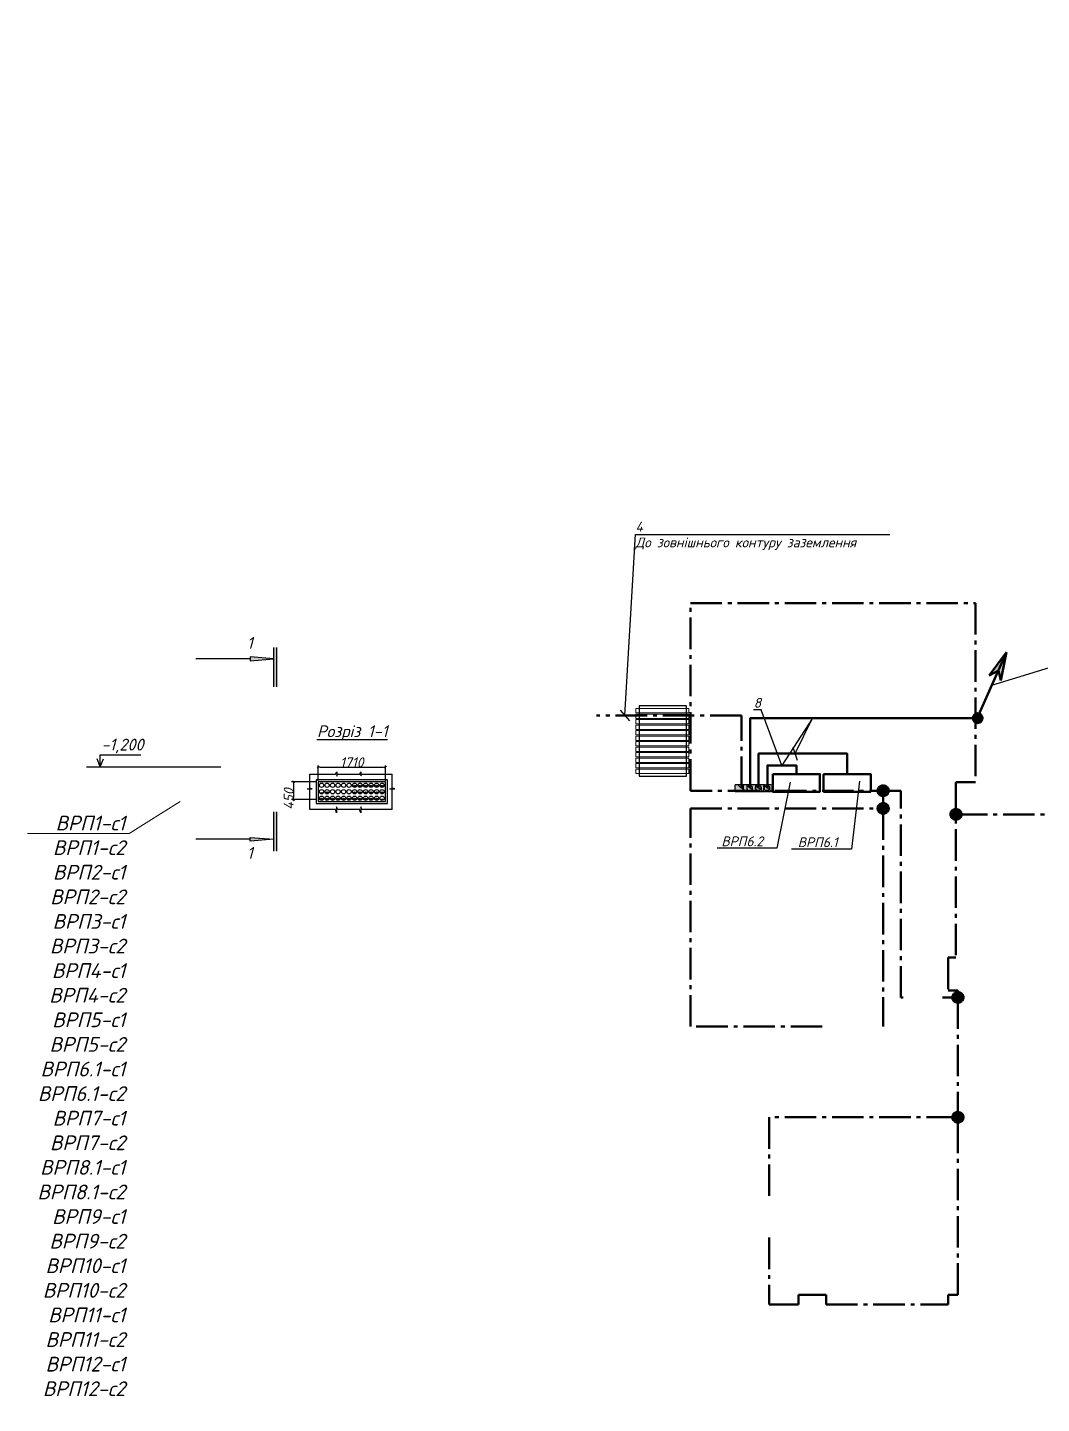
# Model space of a CAD drawing. Header units: millimetres. Extents: x 0 to 878967, y 0 to 534985.
# Drawn here: x 122502 to 148281, y 101552 to 136526 of the extents above; entities that cross this region are included whole.
import ezdxf
from ezdxf import colors
from ezdxf.entities.mleader import LeaderData, LeaderLine
from ezdxf.enums import TextEntityAlignment as Align
from ezdxf.math import Vec2, Vec3

# ---------------------------------------------------------------- set-up
doc = ezdxf.new("R2010")
doc.units = ezdxf.units.MM
doc.linetypes.add('DASHED', pattern=[9.524999999999999, 6.35, -3.174999999999999])
doc.linetypes.add('gost6', pattern=[12, 8, -1.5, 1, -1.5])
doc.layers.get('Defpoints').update_dxf_attribs({"color": 140})
for name, color, linetype, lineweight in [('E_Позначення', 7, 'Continuous', 15), ('E_Розп. мережі', 5, 'Continuous', 30), ('E_Щити', 5, 'Continuous', 50), ('Заземл.провідник', 96, 'Continuous', 50), ('Заземлення', 7, 'gost6', 50), ('Маркування електро ліній', 7, 'Continuous', 18)]:
    doc.layers.add(name, color=color, linetype=linetype, lineweight=lineweight)
doc.layers.add('арх.', color=7, linetype='Continuous')
doc.styles.add('GOST 2.304', font='isocpeui.ttf')
doc.styles.add('ISO', font='isocpeui.ttf')
doc.styles.get("Standard").update_dxf_attribs({"font": 'arial.ttf'})
doc.styles.add('ГОСТ 2.304', font='isocpeui.ttf')
doc.dimstyles.new('СГЕНЕРИР_СТИЛЬ__23', dxfattribs={"dimtxt": 250, "dimasz": 50, "dimexe": 50, "dimexo": 30, "dimgap": 0.09, "dimtad": 1, "dimdec": 0, "dimzin": 0, "dimdsep": 46, "dimtxsty": 'GOST 2.304', "dimblk": 'ARROWHEAD_6', "dimcen": 0.09, "dimclrd": 256, "dimclre": 256, "dimclrt": 256, "dimazin": 0, "dimtfac": 1, "dimtdec": 0, "dimtmove": 0, "dimatfit": 3, "dimfxl": 1, "dimtolj": 1, "dimtzin": 0, "dimarcsym": 0})

# ---------------------------------------------------------------- blocks, each defined once
blk = doc.blocks.new('ARROWHEAD_6')
at = {"color": 0, "linetype": 'Continuous', "lineweight": 0}
for p, q in [((0, 0), (-1, 0)), ((-0.5, -0.5), (0.5, 0.5))]:
    blk.add_line(p, q, dxfattribs=at)
blk = doc.blocks.new('*D14')
at = {"lineweight": -2, "transparency": 16777216}
for p, q in [((129892.0703917926, 117380.9041308177), (129892.0703917926, 117772.0119381252)), ((129942.0703917926, 117722.0119381252), (131552.0703919044, 117722.0119381252)), ((131602.0703919044, 117380.9041308177), (131602.0703919044, 117772.0119381252))]:
    blk.add_line(p, q, dxfattribs=at)
at = {"layer": 'Defpoints', "color": 0, "transparency": 16777216}
for p in [(131602.0703919044, 117722.0119381252), (129892.0703917926, 117350.9041308177), (131602.0703919044, 117350.9041308177)]:
    blk.add_point(p, dxfattribs=at)
at = {"lineweight": -2, "transparency": 16777216, "xscale": 50, "yscale": 50, "zscale": 50, "rotation": 180}
blk.add_blockref('ARROWHEAD_6', (129892.0703917926, 117722.0119381252), dxfattribs=at)
at = {"lineweight": -2, "transparency": 16777216, "xscale": 50, "yscale": 50, "zscale": 50}
blk.add_blockref('ARROWHEAD_6', (131602.0703919044, 117722.0119381252), dxfattribs=at)
at = {"transparency": 16777216, "insert": (130747.0703918485, 117848.7117866101), "char_height": 250, "attachment_point": 5, "style": 'GOST 2.304'}
blk.add_mtext('\\A1;1710', dxfattribs=at)
blk = doc.blocks.new('*D15')
at = {"lineweight": -2, "transparency": 16777216}
for p, q in [((129862.0703917927, 117350.9041308178), (129216.866821298, 117350.9041308178)), ((129266.866821298, 117300.9041308178), (129266.866821298, 116950.9041307899)), ((129862.0703917927, 116900.9041307899), (129216.866821298, 116900.9041307899))]:
    blk.add_line(p, q, dxfattribs=at)
at = {"layer": 'Defpoints', "color": 0, "transparency": 16777216}
for p in [(129892.0703917927, 117350.9041308178), (129266.866821298, 116900.9041307899), (129892.0703917927, 116900.9041307899)]:
    blk.add_point(p, dxfattribs=at)
at = {"lineweight": -2, "transparency": 16777216, "xscale": 50, "yscale": 50, "zscale": 50}
for p, rotation in [((129266.866821298, 117350.9041308178), 90), ((129266.866821298, 116900.9041307899), 270)]:
    blk.add_blockref('ARROWHEAD_6', p, dxfattribs=dict(at, rotation=rotation))
at = {"transparency": 16777216, "insert": (129141.776821298, 116915.9041307919), "char_height": 250, "attachment_point": 5, "rotation": 90, "style": 'GOST 2.304'}
blk.add_mtext('\\A1;450', dxfattribs=at)
blk = doc.blocks.new('вавва')
h = blk.add_hatch(color=0)
edge = h.paths.add_edge_path()
edge.add_arc((174988.9882696096, 356364.2554288633), 300, 0, 360)
at = {"color": 0}
blk.add_circle((174988.9882696096, 356364.2554288633), 300, dxfattribs=at)
blk = doc.blocks.new('_None')
blk = doc.blocks.new('_Oblique')
at = {"color": 0, "linetype": 'ByBlock', "lineweight": -2}
blk.add_line((-0.5, -0.5), (0.5, 0.5), dxfattribs=at)
blk = doc.blocks.new('ГЗШ')
at = {"lineweight": 25}
h = blk.add_hatch(color=256, dxfattribs=at)
h.paths.add_polyline_path([(-93.62043099105358, -356.2611495703459), (93.62043099850416, -356.2611495703459), (93.62043099850416, 370.7895676121116), (-93.62043099105358, 370.7895676121116)])
edge = h.paths.add_edge_path(flags=16)
edge.add_arc((0, -223.8100161626935), 67.64590985374889, -90.00000000000001, 270)
edge = h.paths.add_edge_path(flags=16)
edge.add_arc((0, 0), 67.64590985374889, -90.00000000000001, 270)
edge = h.paths.add_edge_path(flags=16)
edge.add_arc((0, 217.1304323002696), 67.64590985374889, -90.00000000000001, 270)
for p, q in [((67.98083221167326, 295.4141505658627), (-64.00840371102095, 118.4419578164816)), ((67.98083221167326, 78.28371827304363), (-64.00840371102095, -98.68847448378801)), ((67.98083221167326, -145.5262978971004), (-64.00840371102095, -322.4984906464815))]:
    blk.add_line(p, q, dxfattribs=at)
blk.add_lwpolyline([(93.56739553064108, -350.432617738843), (-93.67346645891666, -350.432617738843), (-93.62043099105358, 370.7895676121116), (93.62043099850416, 370.7895676121116)], close=True, dxfattribs=at)
for centre in [(0, 0), (0, -223.8100161626935)]:
    blk.add_circle(centre, 67.64590985374869, dxfattribs=at)
blk = doc.blocks.new('*U6')
at = {"color": 0}
blk.add_lwpolyline([(-600, 450), (600, 450), (600, -2.842170943040401e-14), (-599.9999999999998, 2.842170943040401e-14)], close=True, dxfattribs=at)
blk = doc.blocks.new('*U94')
at = {"lineweight": -2}
h = blk.add_hatch(color=0, dxfattribs=at)
h.paths.add_polyline_path([(8.770221672667503, 16.12969478278319), (3.90497101318806, 10.61494229695608), (6.335757864287188, 11.65236688224922)])
h.paths.add_polyline_path([(8.770221672667503, 16.12969478278319), (6.335757864287188, 11.65236688224922), (6.786482821152731, 9.048173821260207)])
h = blk.add_hatch(color=0, dxfattribs=at)
edge = h.paths.add_edge_path()
edge.add_arc((0.073530834323722, -0.0012092536294284), 1.276104116942621, 0, 360)
at = {"color": 0, "lineweight": -2}
for p, q in [((0, 0), (8.770221672667503, 16.12969478278319)), ((8.770221672667503, 16.12969478278319), (3.90497101318806, 10.61494229695608)), ((8.770221672667503, 16.12969478278319), (6.786482821152731, 9.048173821260207)), ((3.90497101318806, 10.61494229695608), (6.335757864287188, 11.65236688224922)), ((6.335757864287188, 11.65236688224922), (6.786482821152731, 9.048173821260207))]:
    blk.add_line(p, q, dxfattribs=at)
blk.add_circle((0.112014142795033, -0.0012092536261434), 1.23762080847131, dxfattribs=at)

msp = doc.modelspace()

# ---------------------------------------------------------------- hatches: boundary and pattern name
at = {"linetype": 'Continuous', "lineweight": 0}
for points in [[(128765.6636308337, 119769.4400969683), (128835.6636308338, 119769.4400969683), (128835.6636308338, 120769.4400969683), (128765.6636308337, 120769.4400969683)], [(128165.6636308337, 120527.9594515642), (128765.6636308337, 120477.9594515642), (128165.6636308337, 120427.9594515642)], [(128765.6636308337, 115591.4878588194), (128835.6636308338, 115591.4878588194), (128835.6636308338, 116591.4878588194), (128765.6636308337, 116591.4878588194)], [(128165.6636308337, 115841.4878588194), (128765.6636308337, 115891.4878588194), (128165.6636308337, 115941.4878588194)]]:
    msp.add_hatch(color=256, dxfattribs=at).paths.add_polyline_path(points)
h = msp.add_hatch(color=256)
h.dxf.hatch_style = 1
h.paths.add_polyline_path([(144406.0690488183, 117126.1717599462, 0.4142135623731005), (144256.0690488183, 117276.1717599462), (144256.0690488183, 116976.1717599462, 0.4142135623731005)])
h.paths.add_polyline_path([(144256.0690488183, 117126.1717599462), (144106.0690488183, 117126.1717599462, 0.4142135623730896), (144256.0690488183, 116976.1717599462)])
h.paths.add_polyline_path([(144256.0690488183, 117236.2514719235), (144212.9279202144, 117269.834013244, 0.331130962424255), (144106.0690488183, 117126.1717599462), (144256.0690488183, 117126.1717599462)])
h.paths.add_polyline_path([(144256.0690488183, 117276.1717599462, 0.07306155485475932), (144212.9279202144, 117269.834013244), (144256.0690488183, 117236.2514719235)])
h = msp.add_hatch(color=256)
h.dxf.hatch_style = 1
h.paths.add_polyline_path([(144406.0690488183, 116676.1717598582, 0.4142135623731005), (144256.0690488183, 116826.1717598582), (144256.0690488183, 116526.1717598582, 0.4142135623731005)])
h.paths.add_polyline_path([(144256.0690488183, 116676.1717598582), (144106.0690488183, 116676.1717598582, 0.4142135623730896), (144256.0690488183, 116526.1717598582)])
h.paths.add_polyline_path([(144256.0690488183, 116786.2514718356), (144212.9279202144, 116819.8340131561, 0.331130962424255), (144106.0690488183, 116676.1717598582), (144256.0690488183, 116676.1717598582)])
h.paths.add_polyline_path([(144256.0690488183, 116826.1717598582, 0.07306155485475932), (144212.9279202144, 116819.8340131561), (144256.0690488183, 116786.2514718356)])
h = msp.add_hatch(color=256)
h.dxf.hatch_style = 1
h.paths.add_polyline_path([(146256.0690488183, 116526.1717230603, 0.4142135623731005), (146106.0690488183, 116676.1717230603), (146106.0690488183, 116376.1717230603, 0.4142135623731005)])
h.paths.add_polyline_path([(146106.0690488183, 116526.1717230603), (145956.0690488183, 116526.1717230603, 0.4142135623730896), (146106.0690488183, 116376.1717230603)])
h.paths.add_polyline_path([(146106.0690488183, 116636.2514350377), (146062.9279202145, 116669.8339763582, 0.331130962424255), (145956.0690488183, 116526.1717230603), (146106.0690488183, 116526.1717230603)])
h.paths.add_polyline_path([(146106.0690488183, 116676.1717230603, 0.07306155485475932), (146062.9279202145, 116669.8339763582), (146106.0690488183, 116636.2514350377)])
h = msp.add_hatch(color=256)
h.dxf.hatch_style = 1
h.paths.add_polyline_path([(146306.0690487396, 111871.5686017821, 0.4142135623731005), (146156.0690487396, 112021.5686017821), (146156.0690487396, 111721.5686017821, 0.4142135623731005)])
h.paths.add_polyline_path([(146156.0690487396, 111871.5686017821), (146006.0690487396, 111871.5686017821, 0.4142135623730896), (146156.0690487396, 111721.5686017821)])
h.paths.add_polyline_path([(146156.0690487396, 111981.6483137595), (146112.9279201358, 112015.2308550799, 0.331130962424255), (146006.0690487396, 111871.5686017821), (146156.0690487396, 111871.5686017821)])
h.paths.add_polyline_path([(146156.0690487396, 112021.5686017821, 0.07306155485475932), (146112.9279201358, 112015.2308550799), (146156.0690487396, 111981.6483137595)])
h = msp.add_hatch(color=256)
h.dxf.hatch_style = 1
h.paths.add_polyline_path([(146306.0690487405, 108826.5686017865, 0.4142135623731005), (146156.0690487405, 108976.5686017865), (146156.0690487405, 108676.5686017865, 0.4142135623731005)])
h.paths.add_polyline_path([(146156.0690487405, 108826.5686017865), (146006.0690487405, 108826.5686017865, 0.4142135623730896), (146156.0690487405, 108676.5686017865)])
h.paths.add_polyline_path([(146156.0690487405, 108936.6483137638), (146112.9279201367, 108970.2308550843, 0.331130962424255), (146006.0690487405, 108826.5686017865), (146156.0690487405, 108826.5686017865)])
h.paths.add_polyline_path([(146156.0690487405, 108976.5686017865, 0.07306155485475932), (146112.9279201367, 108970.2308550843), (146156.0690487405, 108936.6483137638)])

# ---------------------------------------------------------------- linework, layer by layer
at = {"linetype": 'Continuous'}
for p, q in [((128765.6636308337, 119769.4400969683), (128765.6636308337, 120769.4400969683)), ((128835.6636308338, 120769.4400969683), (128835.6636308338, 119769.4400969683)), ((128165.6636308337, 120477.9594515642), (126778.2347297879, 120477.9594515642)), ((128165.6636308337, 120527.9594515642), (128165.6636308337, 120427.9594515642)), ((128765.6636308337, 120477.9594515642), (128165.6636308337, 120527.9594515642)), ((128165.6636308337, 120427.9594515642), (128765.6636308337, 120477.9594515642)), ((128765.6636308337, 115591.4878588194), (128765.6636308337, 116591.4878588194)), ((128835.6636308338, 116591.4878588194), (128835.6636308338, 115591.4878588194)), ((128165.6636308337, 115891.4878588194), (126778.2347297879, 115891.4878588194)), ((128165.6636308337, 115841.4878588194), (128165.6636308337, 115941.4878588194)), ((128165.6636308337, 115941.4878588194), (128765.6636308337, 115891.4878588194)), ((128765.6636308337, 115891.4878588194), (128165.6636308337, 115841.4878588194))]:
    msp.add_line(p, q, dxfattribs=at)
for p, q in [((124352.7699624935, 117730.0186712461, -1017119.553600347), (124269.9203598566, 117938.6300758086, -1017119.553600347)), ((124352.7699624935, 117730.0186712461, -1017119.553600347), (124352.7699624935, 118036.5065514689, -1017119.553600347)), ((124352.7699624935, 118036.5065514689, -1017119.553600347), (125382.1142695802, 118036.5065514689, -1017119.553600347)), ((124352.7699624935, 117730.0186712461, -1017119.553600347), (124435.6195651304, 117938.6300758086, -1017119.553600347)), ((127420.4566945893, 117728.6368705299), (124005.2199169438, 117728.6368705299)), ((129676.3454841315, 117549.998173307), (130336.3336172466, 117549.998173307)), ((129676.3454841317, 117195.770627468), (129676.3454841316, 117549.998173307)), ((129938.3579620681, 117549.998173307), (130336.3336172466, 117549.998173307)), ((130336.3336172466, 117549.998173307), (130366.1931083612, 117605.9348573281)), ((130366.1931083612, 117605.9348573281), (130366.1931083612, 117496.7641743841)), ((130366.1931083612, 117496.7641743841), (130383.5621795379, 117549.998173307)), ((130383.5621795379, 117549.998173307), (130950.875648002, 117549.998173307)), ((130383.5621795379, 117549.998173307), (130950.875648002, 117549.998173307)), ((130950.875648002, 117549.998173307), (130980.7351391166, 117605.9348573281)), ((130980.7351391166, 117605.9348573281), (130974.2437608931, 117503.3284973241)), ((130974.2437608931, 117503.3284973241), (130998.1042102933, 117549.998173307)), ((130998.1042102933, 117549.998173307), (131777.1744209396, 117549.998173307)), ((131777.1744209395, 117195.770627468), (131777.1744209394, 117549.998173307)), ((129676.3454841317, 117160.3199776771), (129615.9296097756, 117174.0814930446)), ((129615.9296097756, 117174.0814930446), (129743.2981854752, 117174.0814930446)), ((129743.2981854752, 117174.0814930446), (129676.3454841317, 117195.770627468)), ((131777.1744209395, 117160.3199776771), (131716.7585465834, 117174.0814930446)), ((131716.7585465834, 117174.0814930446), (131844.127122283, 117174.0814930446)), ((131844.127122283, 117174.0814930446), (131777.1744209395, 117195.770627468)), ((129676.3454841315, 116651.3472616439), (129676.3454841317, 117160.3199776771)), ((131777.1744209394, 116651.3472616439), (131777.1744209395, 117160.3199776771)), ((130331.0578879931, 116651.3472616439), (129676.3454841315, 116651.3472616439)), ((130361.8369516342, 116568.8428706912), (130331.0578879931, 116651.3472616439)), ((130389.3526096368, 116651.3472616439), (130361.8369516342, 116719.3771980432)), ((130361.8369516342, 116719.3771980432), (130361.8369516342, 116568.8428706912)), ((130950.875648002, 116651.3472616435), (130389.3526096368, 116651.3472616439)), ((130976.3789823896, 116568.8428706912), (130945.5999187485, 116651.3472616439)), ((131003.8946403922, 116651.3472616439), (130976.3789823896, 116719.3771980432)), ((130976.3789823896, 116719.3771980432), (130976.3789823896, 116568.8428706912)), ((131777.1744209394, 116651.3472616434), (131003.8946403922, 116651.3472616439))]:
    msp.add_line(p, q)
at = {"color": 241, "lineweight": 15, "true_color": 0xf7abae}
for points in [[(137966.2021038395, 119216.5643432353), (137966.2021038395, 119106.564343226), (139315.1305751813, 119106.564343226), (139315.1305751813, 119216.5643432353)], [(137966.2021038395, 119076.564343226), (137966.2021038395, 118966.5643432167), (139315.1305751813, 118966.5643432167), (139315.1305751813, 119076.564343226)], [(137966.2021038395, 118936.5643432167), (137966.2021038395, 118826.5643432074), (139315.1305751813, 118826.5643432074), (139315.1305751813, 118936.5643432167)], [(137966.2021038395, 118796.5643432074), (137966.2021038395, 118686.5643431981), (139315.1305751813, 118686.5643431981), (139315.1305751813, 118796.5643432074)], [(137966.2021038395, 118656.5643431981), (137966.2021038395, 118546.5643431888), (139315.1305751813, 118546.5643431888), (139315.1305751813, 118656.5643431981)], [(137966.2021038395, 118516.5643431888), (137966.2021038395, 118406.5643431795), (139315.1305751813, 118406.5643431795), (139315.1305751813, 118516.5643431888)], [(137966.2021038395, 118376.5643431795), (137966.2021038395, 118266.5643431701), (139315.1305751813, 118266.5643431701), (139315.1305751813, 118376.5643431795)], [(137966.2021038395, 118236.5643431701), (137966.2021038395, 118126.5643431608), (139315.1305751813, 118126.5643431608), (139315.1305751813, 118236.5643431701)], [(137966.2021038395, 118096.5643431608), (137966.2021038395, 117986.5643431515), (139315.1305751813, 117986.5643431515), (139315.1305751813, 118096.5643431608)], [(137966.2021038395, 117956.5643431515), (137966.2021038395, 117846.5643431422), (139315.1305751813, 117846.5643431422), (139315.1305751813, 117956.5643431515)], [(137966.2021038395, 117816.5643431422), (137966.2021038395, 117706.5643431329), (139315.1305751813, 117706.5643431329), (139315.1305751813, 117816.5643431422)], [(137966.2021038395, 117676.5643431329), (137966.2021038395, 117566.5643431236), (139315.1305751813, 117566.5643431236), (139315.1305751813, 117676.5643431329)]]:
    msp.add_lwpolyline(points, close=True, dxfattribs=at)
at = {"color": 1}
msp.add_lwpolyline([(131497.6660156882, 116909.9006504453), (131537.6660156882, 116909.9006504453), (131537.6660156882, 116905.9006504453), (131497.6660156882, 116905.9006504453)], close=True, dxfattribs=at)
at = {"lineweight": 30}
for centre in [(129977.0703917973, 117265.9041308131), (130117.0703918066, 117265.9041308131), (130257.0703918159, 117265.9041308131), (130397.0703918252, 117265.9041308131), (130537.0703918345, 117265.9041308131), (130677.0703918439, 117265.9041308131), (130817.0703918532, 117265.9041308131), (130957.0703918625, 117265.9041308131), (131097.0703918718, 117265.9041308131), (131237.0703918811, 117265.9041308131), (131377.0703918904, 117265.9041308131), (131517.0703918997, 117265.9041308131), (129977.0703917973, 117100.9041308038), (129977.0703917973, 116935.9041307945), (130117.0703918066, 117100.9041308038), (130117.0703918066, 116935.9041307945), (130257.0703918159, 117100.9041308038), (130257.0703918159, 116935.9041307945), (130397.0703918252, 117100.9041308038), (130397.0703918252, 116935.9041307945), (130537.0703918345, 117100.9041308038), (130537.0703918345, 116935.9041307945), (130677.0703918439, 117100.9041308038), (130677.0703918439, 116935.9041307945), (130817.0703918532, 117100.9041308038), (130817.0703918532, 116935.9041307945), (130957.0703918625, 117100.9041308038), (130957.0703918625, 116935.9041307945), (131097.0703918718, 117100.9041308038), (131097.0703918718, 116935.9041307945), (131237.0703918811, 117100.9041308038), (131237.0703918811, 116935.9041307945), (131377.0703918904, 117100.9041308038), (131377.0703918904, 116935.9041307945), (131517.0703918997, 117100.9041308038), (131517.0703918997, 116935.9041307945)]:
    msp.add_circle(centre, 55.00000000465661, dxfattribs=at)
at = {"layer": 'E_Розп. мережі', "color": 5, "lineweight": 30}
for points in [[(138055.0307271893, 119286.5642632175), (138055.0307271893, 117496.5643466053), (139256.0689507456, 117496.5643466053), (139256.0689507456, 119286.5642632175)], [(131652.0703919044, 116800.9041307898), (131652.0703919044, 117400.9041308177), (129842.0703917926, 117400.9041308177), (129842.0703917926, 116800.9041307898)], [(131602.0703919044, 116850.9041307898), (131602.0703919044, 117350.9041308177), (129892.0703917926, 117350.9041308177), (129892.0703917926, 116850.9041307898)]]:
    msp.add_lwpolyline(points, close=True, dxfattribs=at)
at = {"layer": 'арх.', "linetype": 'gost6', "lineweight": 30}
for centre in [(144256.0690488183, 117126.1717599462), (144256.0690488183, 116676.1717598582), (146106.0690488183, 116526.1717230603), (146156.0690487396, 111871.5686017821), (146156.0690487405, 108826.5686017865)]:
    msp.add_circle(centre, 149.9999999999786, dxfattribs=at)
at = {"layer": 'Заземл.провідник', "color": 50, "ltscale": 100}
msp.add_lwpolyline([(146606.0690474683, 118970.914859452), (140872.4192062423, 118970.9149938119), (140872.4191550482, 117187.5870842005)], dxfattribs=at)
at = {"layer": 'Заземлення', "ltscale": 100}
msp.add_lwpolyline([(146106.0690488183, 116526.1717230603), (164026.0690488183, 116526.1717230603), (164026.0690488183, 126526.1717230603), (214976.0690488183, 126526.1717230603), (214976.0690488183, 136526.1717230603), (214369.0769268083, 136526.1717230603)], dxfattribs=at)
at = {"layer": 'Заземлення', "color": 6, "ltscale": 100}
msp.add_lwpolyline([(140655.2887228111, 117196.6376005023), (140655.2887228111, 119039.3156062959), (136964.9765851748, 119039.3156062961)], dxfattribs=at)
at = {"layer": 'Заземлення', "color": 150, "ltscale": 100}
for points in [[(144256.0690488183, 116676.1717598582), (144256.0690488183, 117126.1717599462)], [(142705.673534468, 111131.568601782), (139356.0690491213, 111131.568601782), (139356.0690491213, 116676.1717599448), (144256.0690488183, 116676.1717598582), (144256.0690488183, 111131.568601782)], [(146156.0690487396, 111871.5686017821), (146156.0690487405, 108826.5686017865)], [(141356.0690491394, 105766.4708446583), (141356.0690491394, 104066.1717593809), (142106.0690490904, 104066.1717594342), (142106.0690488233, 104316.1717594342), (142806.0690488199, 104316.1717594342), (142806.0690488268, 104066.1717594417), (145906.0690488216, 104066.1717594417), (145906.0690488148, 104316.1717594319), (146156.0690486989, 104316.1717594364), (146156.0690486989, 108826.5686017865), (141356.0690491213, 108826.568601782), (141356.0690491212, 106766.4708446583)]]:
    msp.add_lwpolyline(points, dxfattribs=at)

# ---------------------------------------------------------------- block references
at = {"color": 1}
for p, xscale, yscale, zscale in [((114776.4131324475, 84571.68071373238), 0.09166666667442769, 0.09166666667442769, 0.09166666667442769), ((114916.4131324568, 84571.68071373238), 0.09166666667442769, 0.09166666667442769, 0.09166666667442769), ((115056.4131324661, 84571.68071373238), 0.09166666667442769, 0.09166666667442769, 0.09166666667442769), ((115196.4131324754, 84571.68071373238), 0.09166666667442769, 0.09166666667442769, 0.09166666667442769), ((115336.4131324847, 84571.68071373238), 0.09166666667442769, 0.09166666667442769, 0.09166666667442769), ((115476.413132494, 84571.68071373238), 0.09166666667442769, 0.09166666667442769, 0.09166666667442769), ((121942.0014084987, 100728.9658151892), 0.04583333333721384, 0.04583333333721384, 0.04583333333721384), ((113936.4131323916, 84241.68071371375), 0.09166666667442769, 0.09166666667442769, 0.09166666667442769), ((121971.1735136214, 100730.4241499159), 0.04583333333721384, 0.04583333333721384, 0.04583333333721384), ((114076.4131324009, 84406.68071372306), 0.09166666667442769, 0.09166666667442769, 0.09166666667442769), ((114076.4131324009, 84241.68071371375), 0.09166666667442769, 0.09166666667442769, 0.09166666667442769), ((114216.4131324102, 84241.68071371375), 0.09166666667442769, 0.09166666667442769, 0.09166666667442769), ((114356.4131324195, 84241.68071371375), 0.09166666667442769, 0.09166666667442769, 0.09166666667442769), ((114496.4131324289, 84241.68071371387), 0.09166666667442769, 0.09166666667442769, 0.09166666667442769), ((114636.4131324381, 84241.68071371375), 0.09166666667442769, 0.09166666667442769, 0.09166666667442769), ((114776.4131324475, 84406.68071372306), 0.09166666667442769, 0.09166666667442769, 0.09166666667442769), ((114776.4131324475, 84241.68071371375), 0.09166666667442769, 0.09166666667442769, 0.09166666667442769), ((114916.4131324568, 84406.68071372306), 0.09166666667442769, 0.09166666667442769, 0.09166666667442769), ((114916.4131324568, 84241.68071371375), 0.09166666667442769, 0.09166666667442769, 0.09166666667442769), ((115056.4131324661, 84406.68071372306), 0.09166666667442769, 0.09166666667442769, 0.09166666667442769), ((115056.4131324661, 84241.68071371375), 0.09166666667442769, 0.09166666667442769, 0.09166666667442769), ((115196.4131324754, 84406.68071372306), 0.09166666667442769, 0.09166666667442769, 0.09166666667442769), ((115196.4131324754, 84241.68071371375), 0.09166666667442769, 0.09166666667442769, 0.09166666667442769), ((115336.4131324848, 84406.68071372318), 0.09166666667442769, 0.09166666667442769, 0.09166666667442769), ((115336.4131324848, 84241.68071371387), 0.09166666667442769, 0.09166666667442769, 0.09166666667442769), ((115476.413132494, 84406.68071372306), 0.09166666667442769, 0.09166666667442769, 0.09166666667442769)]:
    msp.add_blockref('вавва', p, dxfattribs=dict(at, xscale=xscale, yscale=yscale, zscale=zscale))
at = {"layer": 'Заземл.провідник', "linetype": 'DASHED', "ltscale": 30, "xscale": 100, "yscale": 100, "zscale": 100, "rotation": 4.482106600348586}
msp.add_blockref('*U94', (146644.8924362448, 118970.1601167905), dxfattribs=at)
at = {"layer": 'Заземлення', "rotation": 90}
msp.add_blockref('ГЗШ', (141079.3472093025, 117194.651386252), dxfattribs=at)

# ---------------------------------------------------------------- texts
at = {"style": 'GOST 2.304'}
for s, p in [('%%UРозріз 1-1', (130759.504765871, 118638.663477574)), ('-1,200', (124917.2634453179, 118299.2040121844))]:
    msp.add_text(s, height=300, dxfattribs=at).set_placement(p, align=Align.MIDDLE_CENTER)
at = {"char_height": 300, "attachment_point": 6, "style": 'GOST 2.304'}
for insert in [(128231.6655872315, 120885.004605621), (128231.6655872315, 115547.546530737)]:
    msp.add_mtext('1', dxfattribs=dict(at, insert=insert))

# ---------------------------------------------------------------- dimensions: what is measured, and where the dimension line sits
dim = msp.add_linear_dim(base=(131602.0703919044, 117722.0119381252), p1=(129892.0703917926, 117350.9041308177), p2=(131602.0703919044, 117350.9041308177), dimstyle='СГЕНЕРИР_СТИЛЬ__23')
dim.commit()
dim.dimension.update_dxf_attribs({"geometry": '*D14', "text_midpoint": (130747.0703918485, 117848.7117866101)})
dim = msp.add_linear_dim(base=(129266.866821298, 116900.9041307899), p1=(129892.0703917926, 117350.9041308177), p2=(129892.0703917926, 116900.9041307898), angle=90, dimstyle='СГЕНЕРИР_СТИЛЬ__23')
dim.commit()
dim.dimension.update_dxf_attribs({"geometry": '*D15', "text_midpoint": (129266.866821298, 116915.9041307919), "dimtype": 160})

# ---------------------------------------------------------------- leaders
at = {"layer": 'E_Позначення'}
ml = msp.add_multileader_mtext('Standard', dxfattribs=at)
ml.set_content('ВРП1-с1\\PВРП1-с2\\PВРП2-с1\\PВРП2-с2\\PВРП3-с1\\PВРП3-с2\\PВРП4-с1\\PВРП4-с2\\PВРП5-с1\\PВРП5-с2\\PВРП6.1-с1\\PВРП6.1-с2\\PВРП7-с1\\PВРП7-с2\\PВРП8.1-с1\\PВРП8.1-с2\\PВРП9-с1\\PВРП9-с2\\PВРП10-с1\\PВРП10-с2\\PВРП11-с1\\PВРП11-с2\\PВРП12-с1\\PВРП12-с2', color=256, style='ГОСТ 2.304')
ml.set_leader_properties(color=256, linetype='ByLayer', lineweight=-1)
ml.set_arrow_properties(name='NONE')
ml.build(insert=Vec2(0, 0))
ml.multileader.update_dxf_attribs({"has_dogleg": 0, "text_left_attachment_type": 6, "text_right_attachment_type": 6, "dogleg_length": 0, "arrow_head_size": 1})
ctx = ml.context
ctx.base_point, ctx.char_height, ctx.arrow_head_size, ctx.landing_gap_size, ctx.plane_origin = Vec3(122519.7043026215, 116041.924658015), 375, 1, 100, Vec3(145928.4336943614, 117516.3447700917)
ctx.left_attachment, ctx.right_attachment, ctx.text_align_type = 6, 6, 2
notes = []
notes.append((ctx, [(1, (1, 1, 0), (125088.1702117124, 116041.924658015), (-1, 0), 0, [(0, [(126381.3487667692, 116855.8833029284)], 0, [])])]))
ctx.mtext.insert, ctx.mtext.alignment, ctx.mtext.flow_direction = Vec3(124988.1702117124, 116491.924658015), 3, 5
ctx.mtext.has_bg_fill, ctx.mtext.bg_color, ctx.mtext.bg_scale_factor, ctx.mtext.bg_transparency, ctx.mtext.use_window_bg_color = 1, -1027028792, 1.5, 0, 1
for ctx, leaders in notes:
    for number, flags, end, landing, length, lines in leaders:
        leader = LeaderData()
        leader.index, (leader.has_last_leader_line, leader.has_dogleg_vector, leader.attachment_direction) = number, flags
        leader.last_leader_point, leader.dogleg_vector, leader.dogleg_length = Vec3(end), Vec3(landing), length
        for number, points, colour, breaks in lines:
            line = LeaderLine()
            line.index, line.vertices, line.color, line.breaks = number, Vec3.list(points), colors.encode_raw_color(colour), breaks
            leader.lines.append(line)
        ctx.leaders.append(leader)

# ---------------------------------------------------------------- next in the draw order: leaders
at = {"layer": 'E_Позначення', "color": 7, "lineweight": 9}
ml = msp.add_multileader_mtext('Standard', dxfattribs=at)
ml.set_content('ВРП6.1', color=7, style='ISO')
ml.set_leader_properties()
ml.set_arrow_properties(name='NONE')
ml.build(insert=Vec2(0, 0))
ml.multileader.update_dxf_attribs({"has_text_frame": 1, "text_left_attachment_type": 7, "text_right_attachment_type": 8, "arrow_head_size": 200})
ctx = ml.context
ctx.base_point, ctx.char_height, ctx.arrow_head_size, ctx.landing_gap_size, ctx.plane_origin, ctx.plane_x_axis, ctx.plane_y_axis = Vec3(141845.1033298508, 115693.0602924291), 250, 200, 200, Vec3(90058.34189855252, 111512.4530858683), Vec3(1, 2.449293598294706e-16), Vec3(-2.449293598294706e-16, 1)
ctx.left_attachment, ctx.right_attachment, ctx.text_align_type = 7, 8, 2
notes = []
notes.append((ctx, [(0, (1, 1, 0), (143449.9102330895, 115643.0602924291), (-1, -2.449293598294706e-16), 149.6932668750431, [(0, [(143656.0374238836, 117368.7728916307)], 0, [])])]))
ctx.mtext.insert, ctx.mtext.text_direction, ctx.mtext.rotation, ctx.mtext.alignment, ctx.mtext.line_spacing_factor, ctx.mtext.flow_direction = Vec3(143100.2169662145, 115943.0602924291), Vec3(1, 2.449293598294706e-16), 2.449293598294706e-16, 3, 0.9600000000000002, 5
ctx.mtext.has_bg_fill, ctx.mtext.bg_color, ctx.mtext.bg_scale_factor, ctx.mtext.bg_transparency, ctx.mtext.use_window_bg_color = 1, -1023410167, 1.5, 0, 1
at = {"layer": 'Маркування електро ліній'}
ml = msp.add_multileader_mtext('Standard', dxfattribs=at)
ml.set_content('{\\fISOCPEUR|b0|i1|c204|p34;4\\PДо зовнішнього контуру заземлення}', color=256)
ml.set_leader_properties()
ml.set_arrow_properties(name='OBLIQUE')
ml.build(insert=Vec2(0, 0))
ml.multileader.update_dxf_attribs({"text_left_attachment_type": 6, "text_right_attachment_type": 6, "dogleg_length": 0.36, "arrow_head_size": 250})
ctx = ml.context
ctx.base_point, ctx.char_height, ctx.arrow_head_size, ctx.plane_origin = Vec3(137957.2366702546, 123637.9682580248), 250, 250, Vec3(144262.4955244029, 106424.8665771382)
ctx.left_attachment, ctx.right_attachment = 6, 6
notes.append((ctx, [(0, (1, 1, 0), (137956.8766702546, 123637.9682580248), (1, 0), 0.36, [(0, [(137690.4628585236, 119039.3156062961)], 0, [])])]))
ctx.mtext.insert, ctx.mtext.width, ctx.mtext.line_spacing_factor, ctx.mtext.flow_direction = Vec3(137959.2366702546, 123962.9682580248), 7440.390414591646, 0.9600000000000002, 5
ctx.mtext.has_bg_fill, ctx.mtext.bg_color, ctx.mtext.bg_scale_factor, ctx.mtext.bg_transparency, ctx.mtext.use_window_bg_color = 1, -1023410167, 1.5, 0, 1
ml = msp.add_multileader_mtext('Standard', dxfattribs=at)
ml.set_content('{\\fISOCPEUR|b0|i1|c204|p34;8 (до ГЗШ електрощитової №165)}', color=256)
ml.set_leader_properties()
ml.set_arrow_properties(name='OBLIQUE')
ml.build(insert=Vec2(0, 0))
ml.multileader.update_dxf_attribs({"text_left_attachment_type": 6, "text_right_attachment_type": 6, "dogleg_length": 0.36, "arrow_head_size": 250})
ctx = ml.context
ctx.base_point, ctx.char_height, ctx.arrow_head_size, ctx.plane_origin = Vec3(148707.403268374, 120324.4000024323), 250, 250, Vec3(155686.1936338584, 107124.7512122362)
ctx.left_attachment, ctx.right_attachment = 6, 6
notes.append((ctx, [(0, (1, 1, 0), (148707.0432683741, 120324.4000024323), (1, 0), 0.36, [(1, [(147019.0374874136, 119808.4471115719)], 0, [])])]))
ctx.mtext.insert, ctx.mtext.line_spacing_factor, ctx.mtext.flow_direction = Vec3(148709.403268374, 120649.4000024323), 0.9600000000000002, 5
ctx.mtext.has_bg_fill, ctx.mtext.bg_color, ctx.mtext.bg_scale_factor, ctx.mtext.bg_transparency, ctx.mtext.use_window_bg_color = 1, -1023410167, 1.5, 0, 1
for ctx, leaders in notes:
    for number, flags, end, landing, length, lines in leaders:
        leader = LeaderData()
        leader.index, (leader.has_last_leader_line, leader.has_dogleg_vector, leader.attachment_direction) = number, flags
        leader.last_leader_point, leader.dogleg_vector, leader.dogleg_length = Vec3(end), Vec3(landing), length
        for number, points, colour, breaks in lines:
            line = LeaderLine()
            line.index, line.vertices, line.color, line.breaks = number, Vec3.list(points), colors.encode_raw_color(colour), breaks
            leader.lines.append(line)
        ctx.leaders.append(leader)

# ---------------------------------------------------------------- next in the draw order: block references
at = {"layer": 'E_Щити'}
msp.add_blockref('*U6', (143340.1300113185, 117100.9779197931), dxfattribs=at)

# ---------------------------------------------------------------- next in the draw order: leaders
at = {"layer": 'E_Позначення', "color": 7, "lineweight": 9}
ml = msp.add_multileader_mtext('Standard', dxfattribs=at)
ml.set_content('ВРП6.2', color=7, style='ISO')
ml.set_leader_properties()
ml.set_arrow_properties(name='NONE')
ml.build(insert=Vec2(0, 0))
ml.multileader.update_dxf_attribs({"has_text_frame": 1, "text_left_attachment_type": 7, "text_right_attachment_type": 8, "arrow_head_size": 200})
ctx = ml.context
ctx.base_point, ctx.char_height, ctx.arrow_head_size, ctx.landing_gap_size, ctx.plane_origin, ctx.plane_x_axis, ctx.plane_y_axis = Vec3(139908.8221794336, 115715.571777639), 250, 200, 200, Vec3(67499.03183240737, 125350.8052783031), Vec3(1, 2.449293598294706e-16), Vec3(-2.449293598294706e-16, 1)
ctx.left_attachment, ctx.right_attachment, ctx.text_align_type = 7, 8, 2
notes = []
notes.append((ctx, [(0, (1, 1, 0), (141554.1593857026, 115665.571777639), (-1, -2.449293598294706e-16), 149.6932668750431, [(0, [(141892.3260787339, 117347.1617995268)], 0, [])])]))
ctx.mtext.insert, ctx.mtext.text_direction, ctx.mtext.rotation, ctx.mtext.alignment, ctx.mtext.line_spacing_factor, ctx.mtext.flow_direction = Vec3(141204.4661188275, 115965.571777639), Vec3(1, 2.449293598294706e-16), 2.449293598294706e-16, 3, 0.9600000000000002, 5
ctx.mtext.has_bg_fill, ctx.mtext.bg_color, ctx.mtext.bg_scale_factor, ctx.mtext.bg_transparency, ctx.mtext.use_window_bg_color = 1, -1023410167, 1.5, 0, 1
for ctx, leaders in notes:
    for number, flags, end, landing, length, lines in leaders:
        leader = LeaderData()
        leader.index, (leader.has_last_leader_line, leader.has_dogleg_vector, leader.attachment_direction) = number, flags
        leader.last_leader_point, leader.dogleg_vector, leader.dogleg_length = Vec3(end), Vec3(landing), length
        for number, points, colour, breaks in lines:
            line = LeaderLine()
            line.index, line.vertices, line.color, line.breaks = number, Vec3.list(points), colors.encode_raw_color(colour), breaks
            leader.lines.append(line)
        ctx.leaders.append(leader)

# ---------------------------------------------------------------- next in the draw order: linework, layer by layer
at = {"layer": 'Заземл.провідник', "linetype": 'DASHED', "ltscale": 30}
for points in [[(146606.0690474683, 118970.914859452), (140872.4192062423, 118970.9149938119), (140872.4191550482, 117187.5870842005)], [(143340.1300158782, 117550.977919793), (143340.1300067587, 118070.9148594521), (141089.5496385425, 118070.9149938119), (141089.5495873485, 117187.5870842005)], [(142050.0164214165, 117550.9779197931), (142050.0164122969, 117770.9148594522), (141313.3596547052, 117770.9149938119), (141313.3596035112, 117187.5870842005)]]:
    msp.add_lwpolyline(points, dxfattribs=at)
at = {"layer": 'Заземл.провідник', "color": 50, "ltscale": 100}
for points in [[(143340.1300158782, 117550.977919793), (143340.1300067587, 118070.9148594521), (141089.5496385425, 118070.9149938119), (141089.5495873485, 117187.5870842005)], [(142050.0164214165, 117550.9779197931), (142050.0164122969, 117770.9148594522), (141313.3596547052, 117770.9149938119), (141313.3596035112, 117187.5870842005)]]:
    msp.add_lwpolyline(points, dxfattribs=at)
at = {"layer": 'Заземлення', "color": 150, "ltscale": 100}
msp.add_lwpolyline([(144761.7158144388, 111871.5686017821), (144706.0690488183, 111871.5686017821), (144706.0690488183, 117126.1717599462), (139356.0690491213, 117126.1717599462), (139356.0690491213, 121896.1717610132), (146606.0690474682, 121896.1717610132), (146606.0690474683, 117346.1717230603), (146106.0690488183, 117346.1717230603), (146106.0690488184, 112886.1717598486), (145906.0690488183, 112886.1717598486), (145906.0690488183, 112046.1717598486), (146156.0690488183, 112046.1717598486), (146156.0690488183, 111871.568601782), (145761.7158144389, 111871.5686017821)], dxfattribs=at)

# ---------------------------------------------------------------- next in the draw order: block references
at = {"layer": 'E_Щити'}
msp.add_blockref('*U6', (142050.0164214165, 117100.9779197931), dxfattribs=at)
at = {"layer": 'Заземлення', "rotation": 90}
msp.add_blockref('ГЗШ', (140862.2167770022, 117194.651386252), dxfattribs=at)

# ---------------------------------------------------------------- next in the draw order: leaders
at = {"layer": 'Маркування електро ліній'}
ml = msp.add_multileader_mtext('Standard', dxfattribs=at)
ml.set_content('{\\fISOCPEUR|b0|i1|c204|p34;8}', color=256)
ml.set_leader_properties()
ml.set_arrow_properties(name='OBLIQUE')
ml.build(insert=Vec2(0, 0))
ml.multileader.update_dxf_attribs({"text_left_attachment_type": 6, "text_right_attachment_type": 6, "dogleg_length": 0.36, "arrow_head_size": 250})
ctx = ml.context
ctx.base_point, ctx.char_height, ctx.arrow_head_size, ctx.plane_origin = Vec3(140985.3806677934, 119187.1148837912), 250, 250, Vec3(148822.9196016895, 106171.9267670038)
ctx.left_attachment, ctx.right_attachment, ctx.text_align_type = 6, 6, 2
notes = []
notes.append((ctx, [(1, (1, 1, 0), (141156.0285465813, 119187.1148837912), (-1, 0), 0.36, [(1, [(142014.7770373434, 118070.9149385758), (142456.069048391, 118970.9149567014), (141681.6880335011, 117770.914926632)], 0, [])])]))
ctx.mtext.insert, ctx.mtext.alignment, ctx.mtext.line_spacing_factor, ctx.mtext.flow_direction = Vec3(141153.6685465813, 119487.1148837912), 3, 0.9600000000000002, 5
ctx.mtext.has_bg_fill, ctx.mtext.bg_color, ctx.mtext.bg_scale_factor, ctx.mtext.bg_transparency, ctx.mtext.use_window_bg_color = 1, -1023410167, 1.5, 0, 1
for ctx, leaders in notes:
    for number, flags, end, landing, length, lines in leaders:
        leader = LeaderData()
        leader.index, (leader.has_last_leader_line, leader.has_dogleg_vector, leader.attachment_direction) = number, flags
        leader.last_leader_point, leader.dogleg_vector, leader.dogleg_length = Vec3(end), Vec3(landing), length
        for number, points, colour, breaks in lines:
            line = LeaderLine()
            line.index, line.vertices, line.color, line.breaks = number, Vec3.list(points), colors.encode_raw_color(colour), breaks
            leader.lines.append(line)
        ctx.leaders.append(leader)

doc.saveas('drawing.dxf')
